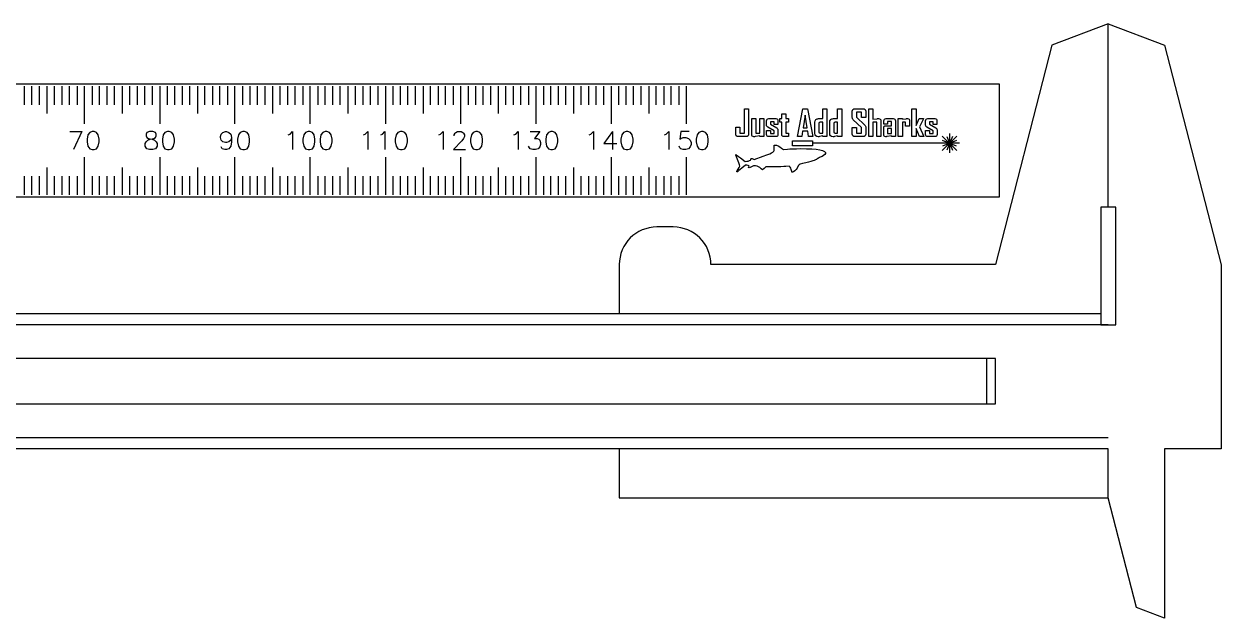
# Model space of a CAD drawing. Extents: x 55 to 376, y 285 to 489.
# Drawn here: x 216.7 to 375.9, y 285.4 to 364.4 of the extents above; entities that cross this region are included whole.
import ezdxf

# ---------------------------------------------------------------- set-up
doc = ezdxf.new("R2010")
doc.units = 0
doc.layers.add('Layer_1', color=7, linetype='CONTINUOUS')

msp = doc.modelspace()

# ---------------------------------------------------------------- linework, layer by layer
at = {"layer": 'Layer_1', "color": 1}
for p, q in [((360.85896, 364.43922), (353.35857, 361.617)), ((360.85841, 340.08379), (360.85896, 364.43922)), ((360.85896, 364.43922), (368.3588, 361.617)), ((353.35857, 361.617), (345.86701, 332.43897)), ((368.3588, 361.617), (375.85863, 332.407)), ((346.38686, 356.43939), (151.38728, 356.43939)), ((346.38686, 341.43917), (346.38686, 356.43939)), ((151.38673, 341.43917), (346.38686, 341.43917)), ((360.85827, 340.08365), (359.85827, 340.08365)), ((359.85827, 340.08365), (359.85827, 324.43921)), ((361.85832, 340.08379), (360.85841, 340.08379)), ((361.85832, 324.4392), (361.85832, 340.08379)), ((303.03648, 337.43905), (300.85863, 337.43905)), ((295.85855, 332.43897), (295.85855, 325.93906)), ((345.86701, 332.43897), (308.03656, 332.43897)), ((375.85863, 332.407), (375.85863, 325.93906)), ((165.85884, 325.93906), (359.85685, 325.93906)), ((375.85863, 325.93906), (375.85863, 324.43919)), ((359.85827, 324.43921), (361.85832, 324.4392)), ((375.85863, 324.43919), (375.85863, 307.93912)), ((345.85874, 319.93907), (165.85873, 319.93907)), ((344.72986, 313.93908), (344.72986, 319.93908)), ((345.85874, 313.93908), (345.85874, 319.93907)), ((165.8586, 313.93909), (345.85861, 313.93909)), ((360.85828, 307.93913), (165.85871, 307.93913)), ((295.85855, 307.93912), (295.85855, 301.43918)), ((360.85828, 305.43938), (360.85828, 307.93913)), ((375.85863, 307.93912), (368.3588, 307.93912)), ((368.3588, 307.93912), (368.3588, 305.43937)), ((360.85828, 301.45519), (360.85828, 305.43938)), ((368.3588, 305.43937), (368.3588, 301.43918)), ((295.85855, 301.43918), (360.85896, 301.43918)), ((360.85828, 301.43909), (360.85828, 301.45519)), ((360.86228, 301.43909), (360.85828, 301.43909)), ((364.60889, 286.85009), (360.86228, 301.43909)), ((368.3588, 301.43918), (368.3588, 285.43907)), ((368.3588, 285.43898), (364.60889, 286.85009)), ((368.3588, 285.43907), (368.3588, 285.43898))]:
    msp.add_line(p, q, dxfattribs=at)
at = {"layer": 'Layer_1', "color": 5}
for p, q in [((216.76751, 353.67279), (216.76751, 356.17277)), ((217.76751, 353.67279), (217.76751, 356.17277)), ((218.76751, 353.67279), (218.76751, 356.17277)), ((219.76751, 356.17277), (219.76751, 352.5439)), ((220.76751, 353.67279), (220.76751, 356.17277)), ((221.76751, 356.17277), (221.76751, 353.67279)), ((222.76751, 353.67279), (222.76751, 356.17277)), ((223.76751, 356.17277), (223.76751, 353.67279)), ((224.76746, 351.17277), (224.76746, 356.17272)), ((225.76752, 356.17277), (225.76752, 353.67279)), ((226.76752, 353.67279), (226.76752, 356.17277)), ((227.76752, 353.67279), (227.76752, 356.17277)), ((228.76752, 353.67279), (228.76752, 356.17277)), ((229.76752, 356.17277), (229.76752, 352.5439)), ((230.76752, 353.67279), (230.76752, 356.17277)), ((231.76752, 356.17277), (231.76752, 353.67279)), ((232.76752, 353.67279), (232.76752, 356.17277)), ((233.76752, 356.17277), (233.76752, 353.67279)), ((234.76746, 356.17272), (234.76746, 351.17277)), ((235.76753, 356.17277), (235.76753, 353.67279)), ((236.76753, 353.67279), (236.76753, 356.17277)), ((237.76753, 353.67279), (237.76753, 356.17277)), ((238.76753, 353.67279), (238.76753, 356.17277)), ((239.76753, 356.17277), (239.76753, 352.5439)), ((240.76753, 353.67279), (240.76753, 356.17277)), ((241.76753, 356.17277), (241.76753, 353.67279)), ((242.76753, 353.67279), (242.76753, 356.17277)), ((243.76753, 356.17277), (243.76753, 353.67279)), ((244.76746, 351.17277), (244.76746, 356.17272)), ((245.76754, 356.17277), (245.76754, 353.67279)), ((246.76754, 353.67279), (246.76754, 356.17277)), ((247.76754, 353.67279), (247.76754, 356.17277)), ((248.76754, 353.67279), (248.76754, 356.17277)), ((249.76754, 356.17277), (249.76754, 352.5439)), ((250.76754, 353.67279), (250.76754, 356.17277)), ((251.76754, 356.17277), (251.76754, 353.67279)), ((252.76754, 353.67279), (252.76754, 356.17277)), ((253.76754, 356.17277), (253.76754, 353.67279)), ((254.76746, 351.17277), (254.76746, 356.17272)), ((255.76755, 356.17277), (255.76755, 353.67279)), ((256.76755, 353.67279), (256.76755, 356.17277)), ((257.76755, 353.67279), (257.76755, 356.17277)), ((258.76755, 353.67279), (258.76755, 356.17277)), ((259.76755, 356.17277), (259.76755, 352.5439)), ((260.76755, 353.67279), (260.76755, 356.17277)), ((261.76755, 356.17277), (261.76755, 353.67279)), ((262.76755, 353.67279), (262.76755, 356.17277)), ((263.76755, 356.17277), (263.76755, 353.67279)), ((264.76746, 356.17272), (264.76746, 351.17277)), ((265.76756, 356.17277), (265.76756, 353.67279)), ((266.76756, 353.67279), (266.76756, 356.17277)), ((267.76756, 353.67279), (267.76756, 356.17277)), ((268.76756, 353.67279), (268.76756, 356.17277)), ((269.76756, 356.17277), (269.76756, 352.5439)), ((270.76756, 353.67279), (270.76756, 356.17277)), ((271.76756, 356.17277), (271.76756, 353.67279)), ((272.76756, 353.67279), (272.76756, 356.17277)), ((273.76756, 356.17277), (273.76756, 353.67279)), ((274.76746, 356.17272), (274.76746, 351.17277)), ((275.76757, 356.17277), (275.76757, 353.67279)), ((276.76757, 353.67279), (276.76757, 356.17277)), ((277.76757, 353.67279), (277.76757, 356.17277)), ((278.76757, 353.67279), (278.76757, 356.17277)), ((279.76757, 356.17277), (279.76757, 352.5439)), ((280.76757, 353.67279), (280.76757, 356.17277)), ((281.76757, 356.17277), (281.76757, 353.67279)), ((282.76757, 353.67279), (282.76757, 356.17277)), ((283.76757, 356.17277), (283.76757, 353.67279)), ((284.76746, 356.17272), (284.76746, 351.17277)), ((285.76758, 356.17277), (285.76758, 353.67279)), ((286.76758, 353.67279), (286.76758, 356.17277)), ((287.76758, 353.67279), (287.76758, 356.17277)), ((288.76758, 353.67279), (288.76758, 356.17277)), ((289.76758, 356.17277), (289.76758, 352.5439)), ((290.76758, 353.67279), (290.76758, 356.17277)), ((291.76758, 356.17277), (291.76758, 353.67279)), ((292.76758, 353.67279), (292.76758, 356.17277)), ((293.76758, 356.17277), (293.76758, 353.67279)), ((294.76746, 356.17272), (294.76746, 351.17277)), ((295.76759, 356.17277), (295.76759, 353.67279)), ((296.76759, 353.67279), (296.76759, 356.17277)), ((297.76759, 353.67279), (297.76759, 356.17277)), ((298.76759, 353.67279), (298.76759, 356.17277)), ((299.76759, 356.17277), (299.76759, 352.5439)), ((300.76759, 353.67279), (300.76759, 356.17277)), ((301.76759, 356.17277), (301.76759, 353.67279)), ((302.76759, 353.67279), (302.76759, 356.17277)), ((303.76759, 356.17277), (303.76759, 353.67279)), ((304.76746, 356.17272), (304.76746, 351.17277)), ((312.504044, 349.931939), (312.504044, 353.164818)), ((312.504044, 353.164818), (313.057424, 353.164818)), ((313.057424, 353.164818), (313.057424, 349.796023)), ((313.467971, 349.738202), (313.467971, 351.849776)), ((313.467971, 351.849776), (314.006781, 351.849776)), ((314.006781, 351.849776), (314.006781, 349.908104)), ((314.521322, 349.917847), (314.521322, 351.849812)), ((314.521322, 351.849812), (315.060141, 351.849812)), ((315.060141, 351.849812), (315.060141, 349.456698)), ((315.745647, 351.849298), (316.648521, 351.849298)), ((317.209979, 351.388149), (317.209979, 351.849298)), ((317.209979, 351.849298), (317.46725, 351.849298)), ((317.46725, 351.849298), (317.46725, 352.499755)), ((317.46725, 352.499755), (318.00606, 352.499755)), ((318.00606, 352.499755), (318.00606, 351.849298)), ((318.00606, 351.849298), (318.355562, 351.849298)), ((318.355562, 351.849298), (318.355562, 351.388149)), ((319.561676, 349.465927), (320.280087, 353.169663)), ((320.280087, 353.169663), (320.86259, 353.169663)), ((320.566489, 352.310438), (320.294657, 350.635753)), ((320.838321, 350.635753), (320.566489, 352.310438)), ((320.566489, 352.310438), (320.566489, 352.310438)), ((320.86259, 353.169663), (321.576156, 349.465927)), ((322.353654, 351.849333), (322.907034, 351.849333)), ((322.907034, 351.849333), (322.907034, 353.164809)), ((322.907034, 353.164809), (323.445845, 353.164809)), ((323.445845, 353.164809), (323.445845, 349.45622)), ((324.335149, 351.849333), (324.888521, 351.849333)), ((324.888521, 351.849333), (324.888521, 353.164809)), ((324.888521, 353.164809), (325.42734, 353.164809)), ((325.42734, 353.164809), (325.42734, 349.45622)), ((326.836508, 351.999775), (326.836508, 352.824979)), ((327.171405, 353.164738), (328.287865, 353.164738)), ((328.06938, 352.698771), (327.3898, 352.698771)), ((327.3898, 352.698771), (327.3898, 352.028898)), ((327.3898, 352.028898), (328.501406, 350.980392)), ((328.06938, 351.999775), (328.06938, 352.698771)), ((328.622761, 351.999775), (328.06938, 351.999775)), ((328.622761, 352.829842), (328.622761, 351.999775)), ((329.035504, 349.456149), (329.035504, 353.164738)), ((329.035504, 353.164738), (329.579177, 353.164738)), ((329.579177, 353.164738), (329.579177, 351.761885)), ((329.579177, 351.761885), (330.161681, 351.839564)), ((331.342232, 351.849794), (332.259677, 351.849794)), ((332.951081, 349.456149), (332.951081, 351.849262)), ((332.951081, 351.849262), (333.494754, 351.849262)), ((333.494754, 351.849262), (333.494754, 351.76184)), ((333.494754, 351.76184), (333.98988, 351.839519)), ((334.761922, 349.456184), (334.761922, 353.164774)), ((334.761922, 353.164774), (335.305586, 353.164774)), ((335.305586, 353.164774), (335.305586, 350.936708)), ((335.305586, 350.936708), (335.732758, 351.849298)), ((335.732758, 351.849298), (336.300691, 351.849298)), ((336.300691, 351.839555), (335.747319, 350.752227)), ((336.300691, 351.849298), (336.300691, 351.839555)), ((336.887854, 351.849298), (337.790736, 351.849298)), ((222.82459, 350.13921), (224.42459, 350.13921)), ((224.42459, 350.13921), (223.28173, 347.73921)), ((225.79602, 350.13921), (225.45317, 350.02492)), ((226.0246, 350.13921), (225.79602, 350.13921)), ((226.36745, 350.02492), (226.0246, 350.13921)), ((233.39602, 350.13921), (233.05316, 350.02492)), ((233.85316, 350.13921), (233.39602, 350.13921)), ((234.19602, 350.02492), (233.85316, 350.13921)), ((235.79602, 350.13921), (235.45317, 350.02492)), ((236.0246, 350.13921), (235.79602, 350.13921)), ((236.36745, 350.02492), (236.0246, 350.13921)), ((243.16745, 350.02492), (243.5103, 350.13921)), ((243.5103, 350.13921), (243.62459, 350.13921)), ((243.62459, 350.13921), (243.96745, 350.02492)), ((245.79602, 350.13921), (245.45317, 350.02492)), ((246.0246, 350.13921), (245.79602, 350.13921)), ((246.36745, 350.02492), (246.0246, 350.13921)), ((252.08174, 349.79635), (252.4246, 350.13921)), ((252.4246, 350.13921), (252.4246, 347.73921)), ((254.48174, 350.13921), (254.13889, 350.02492)), ((254.71032, 350.13921), (254.48174, 350.13921)), ((255.05317, 350.02492), (254.71032, 350.13921)), ((256.76745, 350.13921), (256.4246, 350.02492)), ((256.99603, 350.13921), (256.76745, 350.13921)), ((257.33888, 350.02492), (256.99603, 350.13921)), ((262.08174, 349.79635), (262.4246, 350.13921)), ((262.4246, 350.13921), (262.4246, 347.73921)), ((264.36746, 349.79635), (264.71032, 350.13921)), ((264.71032, 350.13921), (264.71032, 347.73921)), ((266.76745, 350.13921), (266.4246, 350.02492)), ((266.99603, 350.13921), (266.76745, 350.13921)), ((267.33888, 350.02492), (266.99603, 350.13921)), ((272.08174, 349.79635), (272.4246, 350.13921)), ((272.4246, 350.13921), (272.4246, 347.73921)), ((274.13888, 350.02492), (274.36745, 350.13921)), ((274.36745, 350.13921), (274.82459, 350.13921)), ((274.82459, 350.13921), (275.05316, 350.02492)), ((276.76745, 350.13921), (276.4246, 350.02492)), ((276.99603, 350.13921), (276.76745, 350.13921)), ((277.33888, 350.02492), (276.99603, 350.13921)), ((282.08174, 349.79635), (282.4246, 350.13921)), ((282.4246, 350.13921), (282.4246, 347.73921)), ((284.02459, 350.13921), (285.28173, 350.13921)), ((285.28173, 350.13921), (284.59602, 349.22492)), ((286.76745, 350.13921), (286.4246, 350.02492)), ((286.99603, 350.13921), (286.76745, 350.13921)), ((287.33888, 350.02492), (286.99603, 350.13921)), ((292.08174, 349.79635), (292.4246, 350.13921)), ((292.4246, 350.13921), (292.4246, 347.73921)), ((294.93889, 350.13921), (293.79603, 348.53921)), ((294.93889, 350.13921), (294.93889, 347.73921)), ((296.76745, 350.13921), (296.4246, 350.02492)), ((296.99603, 350.13921), (296.76745, 350.13921)), ((297.33888, 350.02492), (296.99603, 350.13921)), ((302.08174, 349.79635), (302.4246, 350.13921)), ((302.4246, 350.13921), (302.4246, 347.73921)), ((304.02459, 350.13921), (303.91031, 349.11064)), ((305.16745, 350.13921), (304.02459, 350.13921)), ((306.76745, 350.13921), (306.4246, 350.02492)), ((306.99603, 350.13921), (306.76745, 350.13921)), ((307.33888, 350.02492), (306.99603, 350.13921)), ((311.329338, 349.796023), (311.329338, 350.708604)), ((311.329338, 350.708604), (311.88271, 350.708604)), ((311.88271, 350.708604), (311.88271, 349.931939)), ((315.439794, 349.752285), (315.439794, 350.266835)), ((315.439794, 350.266835), (315.959189, 350.266835)), ((315.439829, 350.994962), (315.439829, 351.553188)), ((316.434899, 350.242557), (315.604833, 350.732829)), ((315.959189, 350.266835), (315.959189, 349.863932)), ((316.434935, 351.441541), (315.959224, 351.441541)), ((315.959224, 351.441541), (315.959224, 351.096893)), ((315.959224, 351.096893), (316.789291, 350.611475)), ((316.434899, 349.863932), (316.434899, 350.242557)), ((316.434935, 351.072624), (316.434935, 351.441541)), ((316.949476, 351.072624), (316.434935, 351.072624)), ((316.949476, 351.553188), (316.949476, 351.072624)), ((316.954312, 350.344496), (316.954312, 349.752285)), ((317.46725, 351.388149), (317.209979, 351.388149)), ((317.46725, 349.752285), (317.46725, 351.388149)), ((318.355562, 351.388149), (318.00606, 351.388149)), ((318.00606, 351.388149), (318.00606, 349.917333)), ((320.221841, 350.160042), (320.110194, 349.456184)), ((320.915991, 350.160042), (320.221841, 350.160042)), ((320.294657, 350.635753), (320.838321, 350.635753)), ((321.027638, 349.456184), (320.915991, 350.160042)), ((321.853674, 349.888246), (321.853674, 351.368769)), ((322.392493, 351.218247), (322.392493, 350.072664)), ((322.907034, 351.397857), (322.572094, 351.397857)), ((322.907043, 351.397414), (322.907034, 351.397857)), ((322.907043, 349.921744), (322.907043, 351.397414)), ((323.835169, 349.888246), (323.835169, 351.368769)), ((324.37398, 351.218247), (324.37398, 350.072664)), ((324.888521, 351.397857), (324.553589, 351.397857)), ((324.888538, 351.397414), (324.888521, 351.397857)), ((324.888538, 349.921744), (324.888538, 351.397414)), ((326.836499, 349.795979), (326.836499, 350.679437)), ((326.836499, 350.679437), (327.38988, 350.679437)), ((328.06946, 350.650314), (326.957854, 351.703665)), ((327.38988, 350.679437), (327.38988, 349.922187)), ((328.06946, 349.922187), (328.06946, 350.650314)), ((328.622779, 350.679437), (328.622779, 349.795979)), ((330.088865, 351.397857), (329.579177, 351.388114)), ((329.579177, 351.388114), (329.579177, 349.456149)), ((330.088865, 349.456184), (330.088865, 351.397857)), ((330.632449, 351.567262), (330.632449, 349.455697)), ((331.007301, 349.73822), (331.007301, 350.602263)), ((331.036424, 351.107096), (331.036424, 351.553684)), ((331.526696, 351.107096), (331.036424, 351.107096)), ((331.31311, 350.898373), (332.046091, 350.898373)), ((332.045656, 350.52896), (331.526262, 350.52896)), ((331.526262, 350.52896), (331.526262, 349.868786)), ((332.046091, 351.446891), (331.526696, 351.446891)), ((331.526696, 351.446891), (331.526696, 351.107096)), ((332.045656, 350.528933), (332.045656, 350.52896)), ((332.045656, 349.888184), (332.045656, 350.528933)), ((332.046091, 350.898373), (332.046091, 351.446891)), ((332.560632, 351.553684), (332.560632, 349.45668)), ((333.921917, 351.397857), (333.494754, 351.388114)), ((333.494754, 351.388114), (333.494754, 349.456149)), ((333.921917, 350.84933), (333.921917, 351.397857)), ((333.921926, 350.848798), (333.921917, 350.84933)), ((334.460736, 350.848798), (333.921926, 350.848798)), ((334.460736, 351.567218), (334.460736, 350.848798)), ((335.781296, 349.456184), (335.305586, 350.553229)), ((335.305586, 350.553229), (335.305586, 349.456184)), ((335.747319, 350.752227), (336.358946, 349.465865)), ((336.582009, 349.752285), (336.582009, 350.266835)), ((336.582009, 350.266835), (337.101404, 350.266835)), ((336.582045, 350.994962), (336.582045, 351.553188)), ((337.577115, 350.242557), (336.747048, 350.732829)), ((337.101404, 350.266835), (337.101404, 349.863932)), ((337.57715, 351.441541), (337.10144, 351.441541)), ((337.10144, 351.441541), (337.10144, 351.096893)), ((337.10144, 351.096893), (337.931506, 350.611475)), ((337.577115, 349.863932), (337.577115, 350.242557)), ((337.57715, 351.072624), (337.57715, 351.441541)), ((338.091691, 351.072624), (337.57715, 351.072624)), ((338.091691, 351.553188), (338.091691, 351.072624)), ((338.096527, 350.344496), (338.096527, 349.752285)), ((225.2246, 349.68207), (225.11031, 349.11064)), ((225.11031, 349.11064), (225.11031, 348.76778)), ((225.11031, 348.76778), (225.2246, 348.19635)), ((225.45317, 350.02492), (225.2246, 349.68207)), ((226.59602, 349.68207), (226.36745, 350.02492)), ((226.71031, 349.11064), (226.59602, 349.68207)), ((226.59602, 348.19635), (226.71031, 348.76778)), ((226.71031, 348.76778), (226.71031, 349.11064)), ((232.82459, 348.53921), (232.93888, 348.76778)), ((232.82459, 348.19635), (232.82459, 348.53921)), ((233.05316, 350.02492), (232.93888, 349.79635)), ((232.93888, 349.79635), (232.93888, 349.56778)), ((232.93888, 349.56778), (233.05316, 349.33921)), ((232.93888, 348.76778), (233.16745, 348.99635)), ((233.05316, 349.33921), (233.28173, 349.22492)), ((233.16745, 348.99635), (233.5103, 349.11064)), ((233.28173, 349.22492), (233.73888, 349.11064)), ((233.5103, 349.11064), (233.96745, 349.22492)), ((233.73888, 349.11064), (234.08173, 348.99635)), ((233.96745, 349.22492), (234.19602, 349.33921)), ((234.08173, 348.99635), (234.3103, 348.76778)), ((234.3103, 349.79635), (234.19602, 350.02492)), ((234.19602, 349.33921), (234.3103, 349.56778)), ((234.3103, 349.56778), (234.3103, 349.79635)), ((234.3103, 348.76778), (234.42459, 348.53921)), ((234.42459, 348.53921), (234.42459, 348.19635)), ((235.2246, 349.68207), (235.11031, 349.11064)), ((235.11031, 349.11064), (235.11031, 348.76778)), ((235.11031, 348.76778), (235.2246, 348.19635)), ((235.45317, 350.02492), (235.2246, 349.68207)), ((236.59602, 349.68207), (236.36745, 350.02492)), ((236.71031, 349.11064), (236.59602, 349.68207)), ((236.59602, 348.19635), (236.71031, 348.76778)), ((236.71031, 348.76778), (236.71031, 349.11064)), ((242.82459, 349.45349), (242.93888, 349.79635)), ((242.82459, 349.33921), (242.82459, 349.45349)), ((242.93888, 348.99635), (242.82459, 349.33921)), ((242.93888, 349.79635), (243.16745, 350.02492)), ((243.16745, 348.76778), (242.93888, 348.99635)), ((243.5103, 348.65349), (243.16745, 348.76778)), ((243.62459, 348.65349), (243.5103, 348.65349)), ((243.96745, 348.76778), (243.62459, 348.65349)), ((243.96745, 350.02492), (244.19602, 349.79635)), ((244.19602, 348.99635), (243.96745, 348.76778)), ((244.19602, 349.79635), (244.3103, 349.33921)), ((244.3103, 349.33921), (244.19602, 348.99635)), ((244.3103, 348.76778), (244.19602, 348.19635)), ((244.3103, 349.33921), (244.3103, 348.76778)), ((245.2246, 349.68207), (245.11031, 349.11064)), ((245.11031, 349.11064), (245.11031, 348.76778)), ((245.11031, 348.76778), (245.2246, 348.19635)), ((245.45317, 350.02492), (245.2246, 349.68207)), ((246.59602, 349.68207), (246.36745, 350.02492)), ((246.71031, 349.11064), (246.59602, 349.68207)), ((246.59602, 348.19635), (246.71031, 348.76778)), ((246.71031, 348.76778), (246.71031, 349.11064)), ((251.85317, 349.68207), (252.08174, 349.79635)), ((253.91032, 349.68207), (253.79603, 349.11064)), ((253.79603, 349.11064), (253.79603, 348.76778)), ((253.79603, 348.76778), (253.91032, 348.19635)), ((254.13889, 350.02492), (253.91032, 349.68207)), ((255.28174, 349.68207), (255.05317, 350.02492)), ((255.39603, 349.11064), (255.28174, 349.68207)), ((255.28174, 348.19635), (255.39603, 348.76778)), ((255.39603, 348.76778), (255.39603, 349.11064)), ((256.19603, 349.68207), (256.08174, 349.11064)), ((256.08174, 349.11064), (256.08174, 348.76778)), ((256.08174, 348.76778), (256.19603, 348.19635)), ((256.4246, 350.02492), (256.19603, 349.68207)), ((257.56745, 349.68207), (257.33888, 350.02492)), ((257.68174, 349.11064), (257.56745, 349.68207)), ((257.56745, 348.19635), (257.68174, 348.76778)), ((257.68174, 348.76778), (257.68174, 349.11064)), ((261.85317, 349.68207), (262.08174, 349.79635)), ((264.13889, 349.68207), (264.36746, 349.79635)), ((266.19603, 349.68207), (266.08174, 349.11064)), ((266.08174, 349.11064), (266.08174, 348.76778)), ((266.08174, 348.76778), (266.19603, 348.19635)), ((266.4246, 350.02492), (266.19603, 349.68207)), ((267.56745, 349.68207), (267.33888, 350.02492)), ((267.68174, 349.11064), (267.56745, 349.68207)), ((267.56745, 348.19635), (267.68174, 348.76778)), ((267.68174, 348.76778), (267.68174, 349.11064)), ((271.85317, 349.68207), (272.08174, 349.79635)), ((274.93888, 348.88207), (273.79602, 347.73921)), ((273.91031, 349.68207), (274.02459, 349.91064)), ((273.91031, 349.56778), (273.91031, 349.68207)), ((274.02459, 349.91064), (274.13888, 350.02492)), ((275.16745, 349.22492), (274.93888, 348.88207)), ((275.05316, 350.02492), (275.16745, 349.91064)), ((275.16745, 349.91064), (275.28173, 349.68207)), ((275.28173, 349.45349), (275.16745, 349.22492)), ((275.28173, 349.68207), (275.28173, 349.45349)), ((276.19603, 349.68207), (276.08174, 349.11064)), ((276.08174, 349.11064), (276.08174, 348.76778)), ((276.08174, 348.76778), (276.19603, 348.19635)), ((276.4246, 350.02492), (276.19603, 349.68207)), ((277.56745, 349.68207), (277.33888, 350.02492)), ((277.68174, 349.11064), (277.56745, 349.68207)), ((277.56745, 348.19635), (277.68174, 348.76778)), ((277.68174, 348.76778), (277.68174, 349.11064)), ((281.85317, 349.68207), (282.08174, 349.79635)), ((284.59602, 349.22492), (284.93888, 349.22492)), ((284.93888, 349.22492), (285.16745, 349.11064)), ((285.16745, 349.11064), (285.28173, 348.99635)), ((285.28173, 348.99635), (285.39602, 348.65349)), ((285.39602, 348.65349), (285.39602, 348.42492)), ((286.19603, 349.68207), (286.08174, 349.11064)), ((286.08174, 349.11064), (286.08174, 348.76778)), ((286.08174, 348.76778), (286.19603, 348.19635)), ((286.4246, 350.02492), (286.19603, 349.68207)), ((287.56745, 349.68207), (287.33888, 350.02492)), ((287.68174, 349.11064), (287.56745, 349.68207)), ((287.56745, 348.19635), (287.68174, 348.76778)), ((287.68174, 348.76778), (287.68174, 349.11064)), ((291.85317, 349.68207), (292.08174, 349.79635)), ((293.79603, 348.53921), (295.51032, 348.53921)), ((296.19603, 349.68207), (296.08174, 349.11064)), ((296.08174, 349.11064), (296.08174, 348.76778)), ((296.08174, 348.76778), (296.19603, 348.19635)), ((296.4246, 350.02492), (296.19603, 349.68207)), ((297.56745, 349.68207), (297.33888, 350.02492)), ((297.68174, 349.11064), (297.56745, 349.68207)), ((297.56745, 348.19635), (297.68174, 348.76778)), ((297.68174, 348.76778), (297.68174, 349.11064)), ((301.85317, 349.68207), (302.08174, 349.79635)), ((303.91031, 349.11064), (304.02459, 349.22492)), ((304.02459, 349.22492), (304.36745, 349.33921)), ((304.36745, 349.33921), (304.71031, 349.33921)), ((304.71031, 349.33921), (305.05316, 349.22492)), ((305.05316, 349.22492), (305.28173, 348.99635)), ((305.28173, 348.99635), (305.39602, 348.65349)), ((305.39602, 348.65349), (305.39602, 348.42492)), ((306.19603, 349.68207), (306.08174, 349.11064)), ((306.08174, 349.11064), (306.08174, 348.76778)), ((306.08174, 348.76778), (306.19603, 348.19635)), ((306.4246, 350.02492), (306.19603, 349.68207)), ((307.56745, 349.68207), (307.33888, 350.02492)), ((307.68174, 349.11064), (307.56745, 349.68207)), ((307.56745, 348.19635), (307.68174, 348.76778)), ((307.68174, 348.76778), (307.68174, 349.11064)), ((312.717585, 349.456184), (311.664234, 349.456184)), ((311.88271, 349.931939), (312.504044, 349.931939)), ((313.057424, 349.796023), (313.05738, 349.795979)), ((313.057424, 349.796023), (313.057424, 349.796023)), ((314.521367, 349.538735), (313.94858, 349.461056)), ((314.006781, 349.908104), (314.521322, 349.917847)), ((315.060141, 349.456698), (314.521322, 349.456698)), ((314.521322, 349.456698), (314.521367, 349.456184)), ((314.521367, 349.456184), (314.521367, 349.538735)), ((316.653339, 349.456184), (315.740749, 349.456184)), ((315.959189, 349.863932), (316.434899, 349.863932)), ((316.954312, 349.752285), (316.954294, 349.752285)), ((316.954312, 349.752285), (316.954312, 349.752285)), ((318.370124, 349.456184), (317.768205, 349.456184)), ((317.768205, 349.456184), (317.768205, 349.456184)), ((318.00606, 349.917333), (318.370124, 349.917333)), ((318.370124, 349.917333), (318.370124, 349.456184)), ((318.876291, 348.891473), (321.560387, 348.891473)), ((318.876291, 348.221344), (318.876291, 348.891473)), ((319.561676, 349.456184), (319.561676, 349.465927)), ((320.110194, 349.456184), (319.561676, 349.456184)), ((321.576156, 349.456184), (321.027638, 349.456184)), ((321.027638, 349.456184), (321.027638, 349.456184)), ((321.560387, 348.891473), (321.560387, 348.221344)), ((341.10742, 348.565585), (321.565922, 348.565585)), ((321.576156, 349.465927), (321.576156, 349.456184)), ((322.907034, 349.538735), (322.494433, 349.465927)), ((322.664334, 349.902347), (322.907043, 349.921744)), ((322.907034, 349.456184), (322.907034, 349.538735)), ((323.445845, 349.45622), (322.907034, 349.45622)), ((322.907034, 349.45622), (322.907034, 349.456184)), ((324.888521, 349.538735), (324.475919, 349.465927)), ((324.645829, 349.902347), (324.888538, 349.921744)), ((324.888521, 349.456184), (324.888521, 349.538735)), ((325.42734, 349.45622), (324.888521, 349.45622)), ((324.888521, 349.45622), (324.888521, 349.456184)), ((328.287856, 349.45614), (327.171396, 349.45614)), ((327.38988, 349.922187), (328.06946, 349.922187)), ((328.622779, 349.795979), (328.622752, 349.795979)), ((328.622779, 349.795979), (328.622779, 349.795979)), ((329.579177, 349.456149), (329.035504, 349.456149)), ((330.088785, 349.455697), (330.088865, 349.456184)), ((330.632449, 349.455697), (330.088785, 349.455697)), ((332.041228, 349.538735), (331.468432, 349.465927)), ((331.526262, 349.868786), (332.045656, 349.888184)), ((332.041228, 349.456184), (332.041228, 349.538735)), ((332.041237, 349.45668), (332.041228, 349.456184)), ((332.560632, 349.45668), (332.041237, 349.45668)), ((333.494754, 349.456149), (332.951081, 349.456149)), ((335.305586, 349.456184), (334.761922, 349.456184)), ((335.781296, 349.456122), (335.781296, 349.456184)), ((336.358946, 349.456122), (335.781296, 349.456122)), ((336.358946, 349.465865), (336.358946, 349.456122)), ((337.795555, 349.456184), (336.882964, 349.456184)), ((337.101404, 349.863932), (337.577115, 349.863932)), ((338.096527, 349.752285), (338.09651, 349.752285)), ((338.096527, 349.752285), (338.096527, 349.752285)), ((340.743932, 347.629036), (338.793314, 349.502303)), ((340.743932, 349.502143), (338.793473, 347.629036)), ((340.698928, 348.195348), (338.838274, 348.935858)), ((340.699141, 348.935849), (338.838327, 348.195277)), ((340.153873, 349.459052), (339.383328, 347.672153)), ((339.383479, 349.459203), (340.153918, 347.672082)), ((339.768703, 349.85122), (339.768703, 347.279959)), ((225.2246, 348.19635), (225.45317, 347.85349)), ((225.45317, 347.85349), (225.79602, 347.73921)), ((225.79602, 347.73921), (226.0246, 347.73921)), ((226.0246, 347.73921), (226.36745, 347.85349)), ((226.36745, 347.85349), (226.59602, 348.19635)), ((232.93888, 347.96778), (232.82459, 348.19635)), ((233.05316, 347.85349), (232.93888, 347.96778)), ((233.39602, 347.73921), (233.05316, 347.85349)), ((233.85316, 347.73921), (233.39602, 347.73921)), ((234.19602, 347.85349), (233.85316, 347.73921)), ((234.3103, 347.96778), (234.19602, 347.85349)), ((234.42459, 348.19635), (234.3103, 347.96778)), ((235.2246, 348.19635), (235.45317, 347.85349)), ((235.45317, 347.85349), (235.79602, 347.73921)), ((235.79602, 347.73921), (236.0246, 347.73921)), ((236.0246, 347.73921), (236.36745, 347.85349)), ((236.36745, 347.85349), (236.59602, 348.19635)), ((243.05316, 347.85349), (242.93888, 348.08207)), ((243.39602, 347.73921), (243.05316, 347.85349)), ((243.62459, 347.73921), (243.39602, 347.73921)), ((243.96745, 347.85349), (243.62459, 347.73921)), ((244.19602, 348.19635), (243.96745, 347.85349)), ((245.2246, 348.19635), (245.45317, 347.85349)), ((245.45317, 347.85349), (245.79602, 347.73921)), ((245.79602, 347.73921), (246.0246, 347.73921)), ((246.0246, 347.73921), (246.36745, 347.85349)), ((246.36745, 347.85349), (246.59602, 348.19635)), ((253.91032, 348.19635), (254.13889, 347.85349)), ((254.13889, 347.85349), (254.48174, 347.73921)), ((254.48174, 347.73921), (254.71032, 347.73921)), ((254.71032, 347.73921), (255.05317, 347.85349)), ((255.05317, 347.85349), (255.28174, 348.19635)), ((256.19603, 348.19635), (256.4246, 347.85349)), ((256.4246, 347.85349), (256.76745, 347.73921)), ((256.76745, 347.73921), (256.99603, 347.73921)), ((256.99603, 347.73921), (257.33888, 347.85349)), ((257.33888, 347.85349), (257.56745, 348.19635)), ((266.19603, 348.19635), (266.4246, 347.85349)), ((266.4246, 347.85349), (266.76745, 347.73921)), ((266.76745, 347.73921), (266.99603, 347.73921)), ((266.99603, 347.73921), (267.33888, 347.85349)), ((267.33888, 347.85349), (267.56745, 348.19635)), ((273.79602, 347.73921), (275.39602, 347.73921)), ((276.19603, 348.19635), (276.4246, 347.85349)), ((276.4246, 347.85349), (276.76745, 347.73921)), ((276.76745, 347.73921), (276.99603, 347.73921)), ((276.99603, 347.73921), (277.33888, 347.85349)), ((277.33888, 347.85349), (277.56745, 348.19635)), ((283.91031, 347.96778), (283.79602, 348.19635)), ((284.02459, 347.85349), (283.91031, 347.96778)), ((284.36745, 347.73921), (284.02459, 347.85349)), ((284.71031, 347.73921), (284.36745, 347.73921)), ((285.05316, 347.85349), (284.71031, 347.73921)), ((285.28173, 348.08207), (285.05316, 347.85349)), ((285.39602, 348.42492), (285.28173, 348.08207)), ((286.19603, 348.19635), (286.4246, 347.85349)), ((286.4246, 347.85349), (286.76745, 347.73921)), ((286.76745, 347.73921), (286.99603, 347.73921)), ((286.99603, 347.73921), (287.33888, 347.85349)), ((287.33888, 347.85349), (287.56745, 348.19635)), ((296.19603, 348.19635), (296.4246, 347.85349)), ((296.4246, 347.85349), (296.76745, 347.73921)), ((296.76745, 347.73921), (296.99603, 347.73921)), ((296.99603, 347.73921), (297.33888, 347.85349)), ((297.33888, 347.85349), (297.56745, 348.19635)), ((303.91031, 347.96778), (303.79602, 348.19635)), ((304.02459, 347.85349), (303.91031, 347.96778)), ((304.36745, 347.73921), (304.02459, 347.85349)), ((304.71031, 347.73921), (304.36745, 347.73921)), ((305.05316, 347.85349), (304.71031, 347.73921)), ((305.28173, 348.08207), (305.05316, 347.85349)), ((305.39602, 348.42492), (305.28173, 348.08207)), ((306.19603, 348.19635), (306.4246, 347.85349)), ((306.4246, 347.85349), (306.76745, 347.73921)), ((306.76745, 347.73921), (306.99603, 347.73921)), ((306.99603, 347.73921), (307.33888, 347.85349)), ((307.33888, 347.85349), (307.56745, 348.19635)), ((316.451132, 347.937156), (316.451132, 348.33742)), ((316.451132, 348.33742), (316.597366, 348.33742)), ((317.432278, 347.937156), (317.667883, 347.756546)), ((317.667883, 347.756546), (318.219696, 347.806501)), ((321.560387, 348.221344), (318.876291, 348.221344)), ((224.76746, 341.70564), (224.76746, 346.70564)), ((234.76746, 346.70564), (234.76746, 341.70564)), ((244.76746, 341.70564), (244.76746, 346.70564)), ((254.76746, 341.70564), (254.76746, 346.70564)), ((264.76746, 346.70564), (264.76746, 341.70564)), ((274.76746, 346.70564), (274.76746, 341.70564)), ((284.76746, 346.70564), (284.76746, 341.70564)), ((294.76744, 346.70564), (294.76744, 341.70564)), ((304.76745, 346.70564), (304.76745, 341.70564)), ((311.966603, 346.61386), (312.585289, 346.15016)), ((312.623438, 345.672979), (312.135052, 345.253017)), ((312.585289, 346.15016), (312.793073, 346.174517)), ((312.829672, 345.653316), (312.623438, 345.672979)), ((313.628924, 346.507917), (313.781722, 346.428555)), ((313.781722, 346.428555), (314.992539, 346.869137)), ((315.319437, 345.434902), (315.098526, 345.233362)), ((316.42432, 345.434902), (315.319437, 345.434902)), ((318.447861, 345.522679), (317.987908, 345.478923)), ((318.572537, 345.404256), (318.447861, 345.522679)), ((216.76751, 341.70565), (216.76751, 344.20565)), ((217.76751, 341.70565), (217.76751, 344.20565)), ((218.76751, 341.70565), (218.76751, 344.20565)), ((219.76751, 345.33454), (219.76751, 341.70565)), ((220.76751, 341.70565), (220.76751, 344.20565)), ((221.76751, 344.20565), (221.76751, 341.70565)), ((222.76751, 341.70565), (222.76751, 344.20565)), ((223.76751, 344.20565), (223.76751, 341.70565)), ((225.76752, 344.20565), (225.76752, 341.70565)), ((226.76752, 341.70565), (226.76752, 344.20565)), ((227.76752, 341.70565), (227.76752, 344.20565)), ((228.76752, 341.70565), (228.76752, 344.20565)), ((229.76752, 345.33454), (229.76752, 341.70565)), ((230.76752, 341.70565), (230.76752, 344.20565)), ((231.76752, 344.20565), (231.76752, 341.70565)), ((232.76752, 341.70565), (232.76752, 344.20565)), ((233.76752, 344.20565), (233.76752, 341.70565)), ((235.76753, 344.20565), (235.76753, 341.70565)), ((236.76753, 341.70565), (236.76753, 344.20565)), ((237.76753, 341.70565), (237.76753, 344.20565)), ((238.76753, 341.70565), (238.76753, 344.20565)), ((239.76753, 345.33454), (239.76753, 341.70565)), ((240.76753, 341.70565), (240.76753, 344.20565)), ((241.76753, 344.20565), (241.76753, 341.70565)), ((242.76753, 341.70565), (242.76753, 344.20565)), ((243.76753, 344.20565), (243.76753, 341.70565)), ((245.76754, 344.20565), (245.76754, 341.70565)), ((246.76754, 341.70565), (246.76754, 344.20565)), ((247.76754, 341.70565), (247.76754, 344.20565)), ((248.76754, 341.70565), (248.76754, 344.20565)), ((249.76754, 345.33454), (249.76754, 341.70565)), ((250.76754, 341.70565), (250.76754, 344.20565)), ((251.76754, 344.20565), (251.76754, 341.70565)), ((252.76754, 341.70565), (252.76754, 344.20565)), ((253.76754, 344.20565), (253.76754, 341.70565)), ((255.76755, 344.20565), (255.76755, 341.70565)), ((256.76755, 341.70565), (256.76755, 344.20565)), ((257.76755, 341.70565), (257.76755, 344.20565)), ((258.76755, 341.70565), (258.76755, 344.20565)), ((259.76755, 345.33454), (259.76755, 341.70565)), ((260.76755, 341.70565), (260.76755, 344.20565)), ((261.76755, 344.20565), (261.76755, 341.70565)), ((262.76755, 341.70565), (262.76755, 344.20565)), ((263.76755, 344.20565), (263.76755, 341.70565)), ((265.76756, 344.20565), (265.76756, 341.70565)), ((266.76756, 341.70565), (266.76756, 344.20565)), ((267.76756, 341.70565), (267.76756, 344.20565)), ((268.76756, 341.70565), (268.76756, 344.20565)), ((269.76756, 345.33454), (269.76756, 341.70565)), ((270.76756, 341.70565), (270.76756, 344.20565)), ((271.76756, 344.20565), (271.76756, 341.70565)), ((272.76756, 341.70565), (272.76756, 344.20565)), ((273.76756, 344.20565), (273.76756, 341.70565)), ((275.76757, 344.20565), (275.76757, 341.70565)), ((276.76757, 341.70565), (276.76757, 344.20565)), ((277.76757, 341.70565), (277.76757, 344.20565)), ((278.76757, 341.70565), (278.76757, 344.20565)), ((279.76757, 345.33454), (279.76757, 341.70565)), ((280.76757, 341.70565), (280.76757, 344.20565)), ((281.76757, 344.20565), (281.76757, 341.70565)), ((282.76757, 341.70565), (282.76757, 344.20565)), ((283.76757, 344.20565), (283.76757, 341.70565)), ((285.76758, 344.20565), (285.76758, 341.70565)), ((286.76758, 341.70565), (286.76758, 344.20565)), ((287.76758, 341.70565), (287.76758, 344.20565)), ((288.76758, 341.70565), (288.76758, 344.20565)), ((289.76758, 345.33454), (289.76758, 341.70565)), ((290.76758, 341.70565), (290.76758, 344.20565)), ((291.76758, 344.20565), (291.76758, 341.70565)), ((292.76758, 341.70565), (292.76758, 344.20565)), ((293.76758, 344.20565), (293.76758, 341.70565)), ((295.76759, 344.20565), (295.76759, 341.70565)), ((296.76759, 341.70565), (296.76759, 344.20565)), ((297.76759, 341.70565), (297.76759, 344.20565)), ((298.76759, 341.70565), (298.76759, 344.20565)), ((299.76759, 345.33454), (299.76759, 341.70565)), ((300.76759, 341.70565), (300.76759, 344.20565)), ((301.76759, 344.20565), (301.76759, 341.70565)), ((302.76759, 341.70565), (302.76759, 344.20565)), ((303.76759, 344.20565), (303.76759, 341.70565)), ((314.877606, 345.033381), (314.730122, 345.169935)), ((315.098526, 345.233362), (314.877606, 345.033381)), ((318.777452, 344.813728), (318.77755, 344.813692)), ((360.85841, 324.43917), (165.85828, 324.43917)), ((165.85828, 309.43898), (360.85786, 309.43898))]:
    msp.add_line(p, q, dxfattribs=at)
for points in [[(315.439829, 351.553188), (315.439829, 351.750595), (315.541769, 351.849298), (315.745647, 351.849298)], [(316.648521, 351.849298), (316.849157, 351.849298), (316.949476, 351.750595), (316.949476, 351.553188)], [(321.853674, 351.368769), (321.853674, 351.51439), (321.897362, 351.630888), (321.984737, 351.718262)], [(321.984737, 351.718262), (322.072117, 351.805643), (322.19509, 351.849333), (322.353654, 351.849333)], [(323.835169, 351.368769), (323.835169, 351.51439), (323.878857, 351.630888), (323.966232, 351.718262)], [(323.966232, 351.718262), (324.053606, 351.805643), (324.176579, 351.849333), (324.335149, 351.849333)], [(326.836508, 352.824979), (326.836508, 352.935011), (326.86562, 353.019153), (326.923842, 353.077405)], [(326.860777, 351.829874), (326.844598, 351.871917), (326.836508, 351.928551), (326.836508, 351.999775)], [(326.957854, 351.703665), (326.912563, 351.745708), (326.880205, 351.787778), (326.860777, 351.829874)], [(326.923842, 353.077405), (326.982123, 353.135627), (327.064644, 353.164738), (327.171405, 353.164738)], [(328.287865, 353.164738), (328.394661, 353.164738), (328.477182, 353.135627), (328.535427, 353.077405)], [(328.535427, 353.077405), (328.59365, 353.019182), (328.622761, 352.936661), (328.622761, 352.829842)], [(330.161681, 351.839564), (330.190792, 351.846059), (330.219903, 351.850901), (330.249014, 351.85409)], [(330.249014, 351.85409), (330.281373, 351.857042), (330.310484, 351.858518), (330.336348, 351.858518)], [(330.336348, 351.858518), (330.533749, 351.858518), (330.632449, 351.761433), (330.632449, 351.567262)], [(331.036424, 351.553684), (331.036424, 351.751091), (331.13836, 351.849794), (331.342232, 351.849794)], [(332.259677, 351.849794), (332.460313, 351.849794), (332.560632, 351.751091), (332.560632, 351.553684)], [(333.98988, 351.839519), (334.018991, 351.846015), (334.048102, 351.850857), (334.077213, 351.854045)], [(334.077213, 351.854045), (334.109572, 351.856998), (334.138713, 351.858474), (334.164635, 351.858474)], [(334.164635, 351.858474), (334.362036, 351.858474), (334.460736, 351.761389), (334.460736, 351.567218)], [(336.582045, 351.553188), (336.582045, 351.750595), (336.683981, 351.849298), (336.887854, 351.849298)], [(337.790736, 351.849298), (337.991373, 351.849298), (338.091691, 351.750595), (338.091691, 351.553188)], [(315.478625, 350.834768), (315.452761, 350.873623), (315.439829, 350.927021), (315.439829, 350.994962)], [(315.604833, 350.732829), (315.549799, 350.76194), (315.50773, 350.79592), (315.478625, 350.834768)], [(316.789291, 350.611475), (316.844324, 350.585611), (316.884776, 350.551634), (316.910645, 350.509544)], [(316.910645, 350.509544), (316.939756, 350.47069), (316.954312, 350.415674), (316.954312, 350.344496)], [(322.572094, 351.397857), (322.45236, 351.397857), (322.392493, 351.337987), (322.392493, 351.218247)], [(324.553589, 351.397857), (324.433849, 351.397857), (324.37398, 351.337987), (324.37398, 351.218247)], [(328.501406, 350.980392), (328.546697, 350.935101), (328.577441, 350.891414), (328.593638, 350.84933)], [(328.593638, 350.84933), (328.613065, 350.807287), (328.622779, 350.750656), (328.622779, 350.679437)], [(331.007301, 350.602263), (331.007301, 350.79967), (331.109237, 350.898373), (331.31311, 350.898373)], [(336.62084, 350.834768), (336.594976, 350.873623), (336.582045, 350.927021), (336.582045, 350.994962)], [(336.747048, 350.732829), (336.692015, 350.76194), (336.649945, 350.79592), (336.62084, 350.834768)], [(337.931506, 350.611475), (337.98654, 350.585611), (338.026991, 350.551634), (338.052861, 350.509544)], [(338.052861, 350.509544), (338.081972, 350.47069), (338.096527, 350.415674), (338.096527, 350.344496)], [(311.416671, 349.543606), (311.358449, 349.601828), (311.329338, 349.685967), (311.329338, 349.796023)], [(311.664234, 349.456184), (311.557438, 349.456184), (311.474917, 349.485325), (311.416671, 349.543606)], [(313.05738, 349.795979), (313.05738, 349.569449), (312.944115, 349.456184), (312.717585, 349.456184)], [(313.764072, 349.442101), (313.566672, 349.442101), (313.467971, 349.540801), (313.467971, 349.738202)], [(313.851494, 349.44653), (313.819135, 349.443577), (313.789995, 349.442101), (313.764072, 349.442101)], [(313.94858, 349.461056), (313.916221, 349.45456), (313.883859, 349.449718), (313.851494, 349.44653)], [(315.740749, 349.456184), (315.540112, 349.456184), (315.439794, 349.554885), (315.439794, 349.752285)], [(316.954294, 349.752285), (316.954294, 349.554885), (316.853976, 349.456184), (316.653339, 349.456184)], [(317.768205, 349.456184), (317.567568, 349.456184), (317.46725, 349.554885), (317.46725, 349.752285)], [(321.970175, 349.558159), (321.892508, 349.639062), (321.853674, 349.749091), (321.853674, 349.888246)], [(322.290554, 349.441658), (322.154635, 349.441658), (322.047842, 349.480492), (321.970175, 349.558159)], [(322.494433, 349.465927), (322.423237, 349.449748), (322.355278, 349.441658), (322.290554, 349.441658)], [(322.392493, 350.072664), (322.392493, 349.956167), (322.449124, 349.897918), (322.562386, 349.897918)], [(322.562386, 349.897918), (322.575318, 349.897918), (322.591497, 349.897918), (322.610924, 349.897918)], [(322.610924, 349.897918), (322.630352, 349.897918), (322.648155, 349.899394), (322.664334, 349.902347)], [(323.95167, 349.558159), (323.874003, 349.639062), (323.835169, 349.749091), (323.835169, 349.888246)], [(324.27204, 349.441658), (324.136127, 349.441658), (324.029337, 349.480492), (323.95167, 349.558159)], [(324.475919, 349.465927), (324.404723, 349.449748), (324.336764, 349.441658), (324.27204, 349.441658)], [(324.37398, 350.072664), (324.37398, 349.956167), (324.430613, 349.897918), (324.543881, 349.897918)], [(324.543881, 349.897918), (324.556813, 349.897918), (324.572992, 349.897918), (324.592419, 349.897918)], [(324.592419, 349.897918), (324.611847, 349.897918), (324.62965, 349.899394), (324.645829, 349.902347)], [(326.923833, 349.543562), (326.865611, 349.601784), (326.836499, 349.685923), (326.836499, 349.795979)], [(327.171396, 349.45614), (327.064606, 349.45614), (326.982085, 349.485281), (326.923833, 349.543562)], [(328.535419, 349.543562), (328.477196, 349.485281), (328.394675, 349.45614), (328.287856, 349.45614)], [(328.622752, 349.795979), (328.622752, 349.685947), (328.593641, 349.601808), (328.535419, 349.543562)], [(331.303402, 349.446973), (331.106001, 349.446973), (331.007301, 349.544055), (331.007301, 349.73822)], [(331.376209, 349.451401), (331.353534, 349.448449), (331.329265, 349.446973), (331.303402, 349.446973)], [(331.468432, 349.465927), (331.432825, 349.459432), (331.402085, 349.45459), (331.376209, 349.451401)], [(336.882964, 349.456184), (336.682328, 349.456184), (336.582009, 349.554885), (336.582009, 349.752285)], [(338.09651, 349.752285), (338.09651, 349.554885), (337.996191, 349.456184), (337.795555, 349.456184)], [(311.740688, 345.986742), (311.479467, 346.606676), (311.312293, 347.04725), (311.330725, 347.063193)], [(311.330725, 347.063193), (311.34038, 347.07205), (311.626012, 346.869146), (311.966603, 346.61386)], [(314.992539, 346.869137), (316.496127, 347.415954), (316.451132, 347.382837), (316.451132, 347.937156)], [(316.597366, 348.33742), (316.780474, 348.33742), (317.123564, 348.172753), (317.432278, 347.937156)], [(318.219696, 347.806501), (318.522166, 347.834668), (319.276776, 347.857786), (319.896711, 347.857786)], [(319.896711, 347.857786), (322.260843, 347.857786), (323.397285, 347.642809), (323.271679, 347.215663)], [(323.271679, 347.215663), (323.230138, 347.076621), (322.883595, 346.819146), (322.584243, 346.706658)], [(311.652911, 345.121202), (311.920377, 345.488666), (311.92632, 345.544911), (311.740688, 345.986742)], [(312.793073, 346.174517), (313.080858, 346.208884), (313.317712, 346.31356), (313.334895, 346.41511)], [(313.082142, 345.470208), (313.160264, 345.576452), (313.088342, 345.628949), (312.829672, 345.653316)], [(313.134666, 345.320226), (313.044365, 345.320226), (313.021239, 345.387453), (313.082142, 345.470208)], [(313.445887, 345.449588), (313.305586, 345.37864), (313.166535, 345.320226), (313.134666, 345.320226)], [(313.334895, 346.41511), (313.360493, 346.566349), (313.458003, 346.596969), (313.628924, 346.507917)], [(313.962394, 345.553325), (313.717107, 345.577683), (313.682732, 345.570508), (313.445887, 345.449588)], [(314.730122, 345.169935), (314.465155, 345.41647), (314.24799, 345.523954), (313.962394, 345.553325)], [(317.987908, 345.478923), (317.735128, 345.454211), (317.032076, 345.434902), (316.42432, 345.434902)], [(318.725025, 345.102725), (318.705362, 345.224895), (318.655318, 345.324885), (318.572537, 345.404256)], [(320.211678, 345.864554), (319.712354, 345.744883), (319.759856, 345.783953), (319.485509, 345.267738)], [(322.141482, 346.465118), (321.947125, 346.313569), (321.507801, 346.177024), (320.211678, 345.864554)], [(322.584243, 346.706658), (322.443951, 346.654134), (322.24397, 346.545738), (322.141482, 346.465118)], [(311.551681, 344.789317), (311.468599, 344.75123), (311.460122, 344.75619), (311.474799, 344.823418)], [(311.474799, 344.823418), (311.484453, 344.866198), (311.565108, 344.999032), (311.652911, 345.121202)], [(312.135052, 345.253017), (311.865399, 345.021167), (311.60292, 344.812443), (311.551681, 344.789317)], [(318.77755, 344.813692), (318.764086, 344.870911), (318.740969, 345.001486), (318.725025, 345.102725)], [(318.894626, 344.708741), (318.827487, 344.708741), (318.793387, 344.739034), (318.777452, 344.813728)], [(319.485509, 345.267738), (319.347396, 345.007765), (319.03118, 344.708741), (318.894626, 344.708741)]]:
    msp.add_open_spline(points, degree=3, dxfattribs=at)
at = {"layer": 'Layer_1', "color": 1}
for points in [[(300.85863, 337.43905), (298.08863, 337.43905), (295.85855, 335.20899), (295.85855, 332.43897)], [(308.03656, 332.43897), (308.03656, 335.20899), (305.80648, 337.43905), (303.03648, 337.43905)]]:
    msp.add_open_spline(points, degree=3, dxfattribs=at)

doc.saveas('drawing.dxf')
